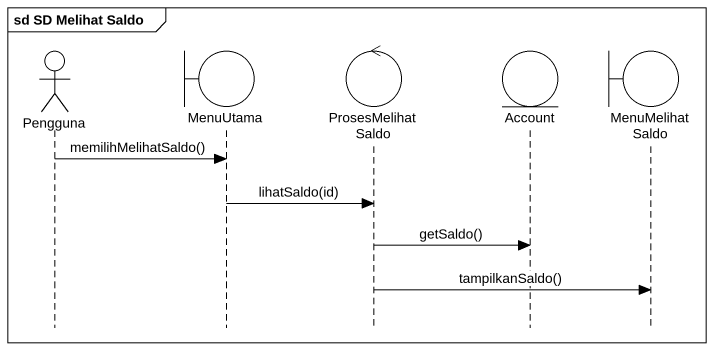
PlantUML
@startuml
mainframe sd SD Melihat Saldo
hide footbox
actor Pengguna
boundary MenuUtama
control ProsesMelihatSaldo
entity Account
boundary MenuMelihatSaldo

Pengguna -> MenuUtama : memilihMelihatSaldo()
MenuUtama -> ProsesMelihatSaldo : lihatSaldo(id)
ProsesMelihatSaldo -> Account : getSaldo()
ProsesMelihatSaldo -> MenuMelihatSaldo : tampilkanSaldo()
@enduml
